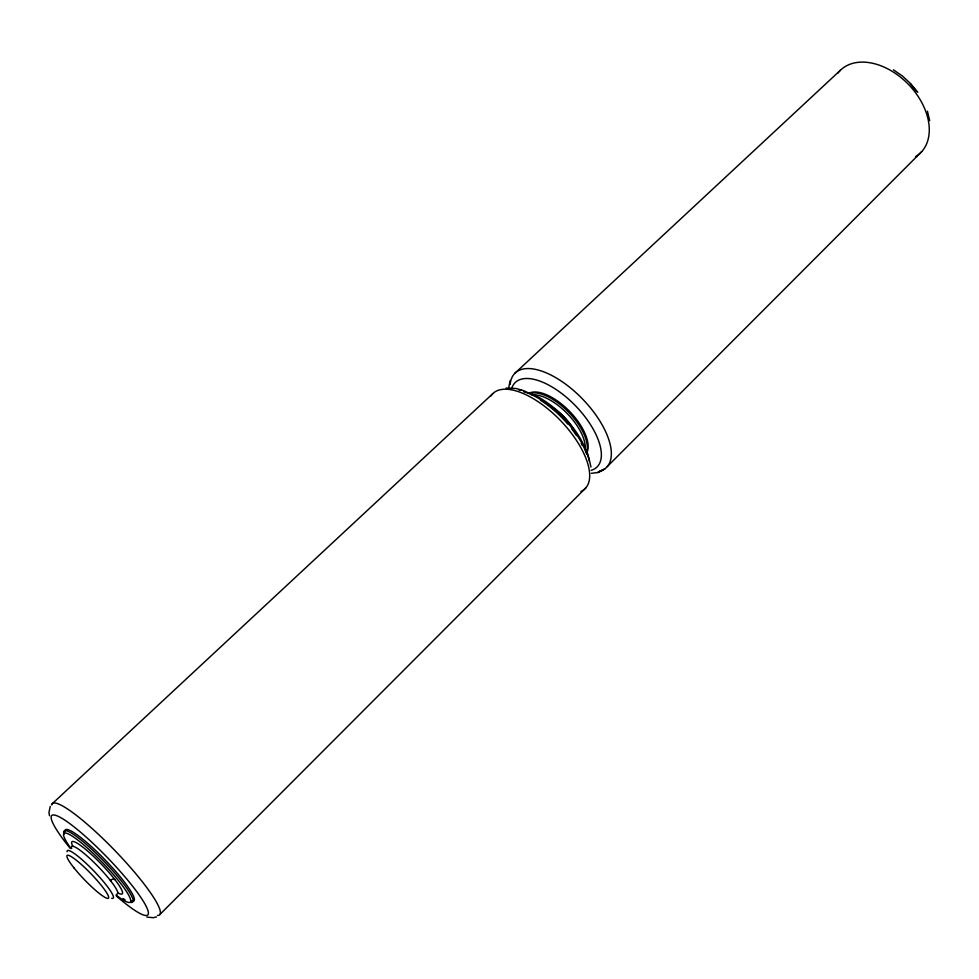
<?xml version="1.0" encoding="UTF-8"?>
<svg xmlns="http://www.w3.org/2000/svg" width="979" height="979" viewBox="0 0 979 979"><rect width="100%" height="100%" fill="white"/><g stroke="black" fill="none" stroke-linecap="round" stroke-linejoin="round"><path stroke-width="1.47" d="M508.835 387.121L510.194 380.464M50.259 806.402L48.95 812.533L49.501 815.715M159.981 914.386L585.858 487.823M607.286 466.567L921.716 151.61M52.242 803.735L492.792 393.644M514.954 373.219L840.386 70.268M604.998 468.721L597.814 472.527L591.353 473.298M603.284 469.798L597.814 472.527L602.281 470.348M156.493 916.968L153.177 917.702L146.887 917.066M506.094 388.039L516.239 388.504L525.074 391.159M518.858 389.936L521.685 390.193M893.435 69.827L902.442 76.056L910.666 83.643L917.764 92.271M910.335 83.839L916.772 91.659M110.774 881.002L110.419 880.549A3.524 1.848 -39.2 0 1 114.506 879.118L114.922 879.656M584.989 448.639L588.917 458.245L590.961 467.007M927.443 111.178L929.658 120.674M587.596 453.424L589.444 461.39M510.181 384.417A65.679 30.533 46 0 1 579.813 396.25A65.679 30.533 46 0 1 599.197 471.437M837.718 73.278A57.541 39.074 46 0 1 909.515 85.516A57.541 39.074 46 0 1 915.561 156.701M511.65 388.675A58.777 27.155 46 0 1 575.285 405.551A58.777 27.155 46 0 1 591.132 470.336M530.19 392.714A41.987 19.384 46 0 1 570.476 412.294A41.987 19.384 46 0 1 586.862 452.702M531.352 393.044A41.999 19.372 46 0 1 569.497 413.089A41.999 19.372 46 0 1 586.751 451.539M531.952 394.916A40.604 18.711 46 0 1 567.245 413.542A40.604 18.711 46 0 1 585.173 449.581M552.462 407.521A30.802 14.183 46 0 1 573.413 429.365M51.679 804.971A77.255 12.397 46 0 1 116.268 851.987A77.255 12.397 46 0 1 157.484 915.438M490.858 396.054A66.229 29.835 46 0 1 561.542 421.643A66.229 29.835 46 0 1 580.951 491.495M70.268 848.401A69.154 10.818 46 0 1 67.355 821.858A69.154 10.818 46 0 1 141.551 898.489A69.154 10.818 46 0 1 116.33 895.981M540.432 400.166A59.083 26.788 46 0 1 567.783 424.054M571.577 428.704A59.083 26.788 46 0 1 576.558 435.618M581.232 443.377A59.083 26.788 46 0 1 582.346 445.494M523.679 391.661A59.07 26.8 46 0 1 586.739 454.354M524.879 391.686A56.207 25.576 46 0 1 587.216 454.293M64.92 831.648A49.391 7.722 46 0 1 106.001 860.822A49.391 7.722 46 0 1 131.492 901.096M64.014 834.267A49.403 7.685 46 0 1 102.966 860.211A49.403 7.685 46 0 1 130.28 902.295M125.104 899.836A49.403 7.685 46 0 1 123.024 898.502M70.929 848.463A47.775 7.391 46 0 1 76.851 839.358A47.775 7.391 46 0 1 124.48 888.553A47.775 7.391 46 0 1 115.999 895.014M71.663 848.56A32.98 5.042 46 0 1 96.456 864.861A32.98 5.042 46 0 1 116.77 894.182M67.086 851.767A33.017 4.956 46 0 1 94.376 871.518A33.017 4.956 46 0 1 111.679 898.281M72.801 846.248A36.235 5.605 46 0 1 100.91 863.674A36.235 5.605 46 0 1 118.043 892.97M74.208 868.165A29.749 4.418 46 0 0 108.326 898.281A29.749 4.418 46 0 0 80.78 863.967A29.749 4.418 46 0 0 74.208 868.165"/></g></svg>
